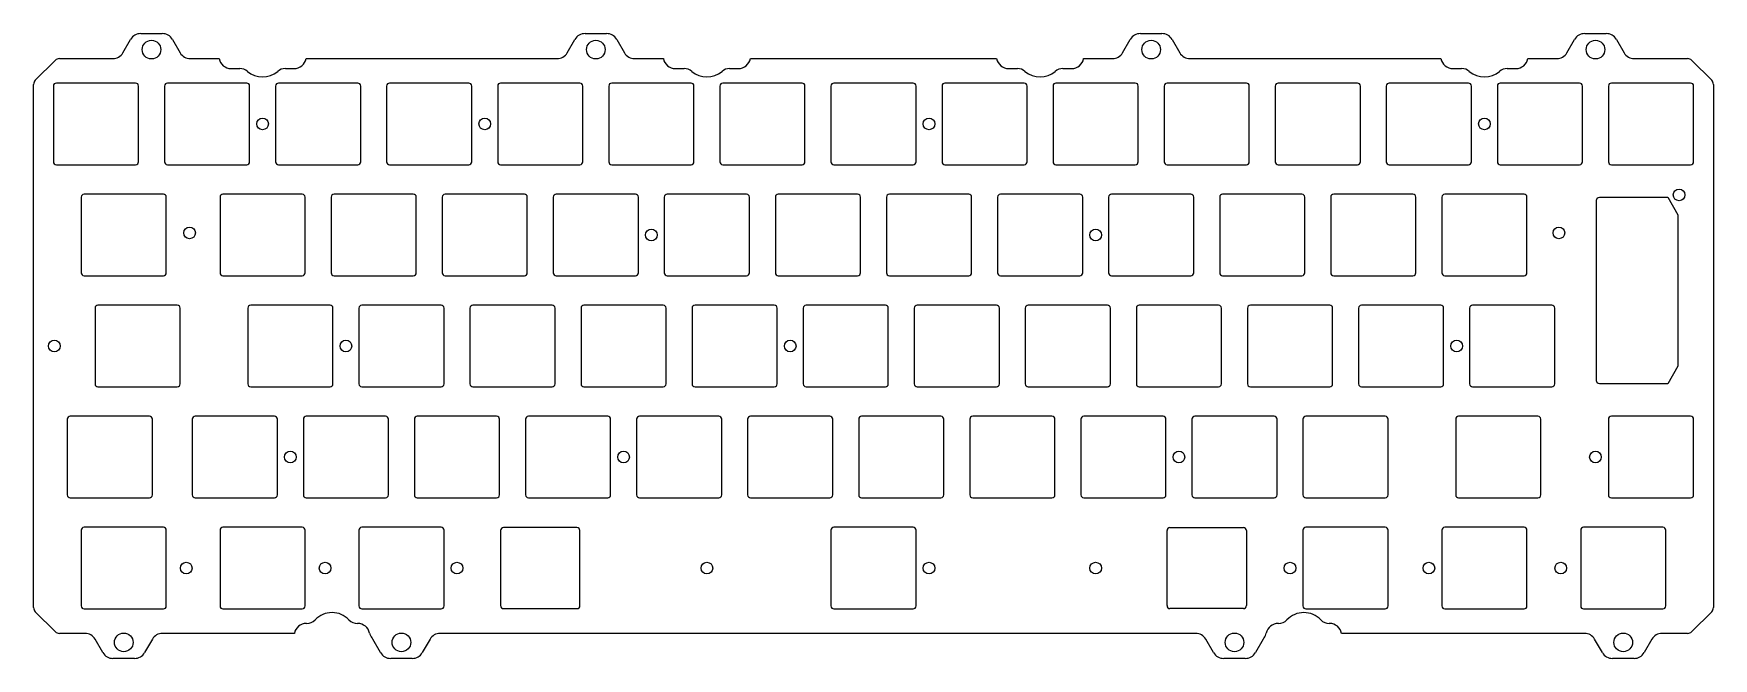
# Model space of a CAD drawing. Header units: millimetres. Extents: x -11 to 277, y -92 to 16.
import ezdxf

# ---------------------------------------------------------------- set-up
doc = ezdxf.new("R2010")
doc.units = ezdxf.units.MM
doc.layers.get('0').update_dxf_attribs({"linetype": 'CONTINUOUS'})
doc.layers.add('BLACK', color=7, linetype='CONTINUOUS')
doc.layers.add('Edge.Cuts', color=53, linetype='CONTINUOUS')

msp = doc.modelspace()

# ---------------------------------------------------------------- linework, layer by layer
for points in [[(240.35, 6.5), (240.35, -6.5, 0.4142123908), (240.85, -7), (254.45, -7, 0.4142135624), (254.95, -6.5), (254.95, 6.5, 0.4142135624), (254.45, 7), (240.85, 7, 0.4142123908)], [(259.4, 6.5), (259.4, -6.5, 0.4142123908), (259.9, -7), (273.5, -7, 0.4142135624), (274, -6.5), (274, 6.5, 0.4142135624), (273.5, 7), (259.9, 7, 0.4142123908)], [(257.34375, -44.075), (257.34375, -13.075, -0.4142135624), (257.84375, -12.575), (269.56175, -12.575), (271.29375, -15.575), (271.29375, -41.575), (269.56175, -44.575), (257.84375, -44.575, -0.4142123908)], [(235.59375, -31.6), (235.59375, -44.6, 0.4142123908), (236.09375, -45.1), (249.69375, -45.1, 0.4142135624), (250.19375, -44.6), (250.19375, -31.6, 0.4142135624), (249.69375, -31.1), (236.09375, -31.1, 0.4142123908)], [(-4.91875, -50.65), (-4.91875, -63.65, 0.4142123908), (-4.41875, -64.15), (9.18125, -64.15, 0.4142135624), (9.68125, -63.65), (9.68125, -50.65, 0.4142135624), (9.18125, -50.15), (-4.41875, -50.15, 0.4142123908)], [(16.5125, -50.65), (16.5125, -63.65, 0.4142123908), (17.0125, -64.15), (30.6125, -64.15, 0.4142135624), (31.1125, -63.65), (31.1125, -50.65, 0.4142135624), (30.6125, -50.15), (17.0125, -50.15, 0.4142123908)]]:
    msp.add_lwpolyline(points, format="xyb", close=True)
for centre in [(238.125, 0), (271.51875, -12.175), (233.3625, -38.1), (33.3375, -57.15)]:
    msp.add_circle(centre, 1)
at = {"layer": 'BLACK', "linetype": 'Continuous'}
for p, q in [((4.619745, 12.200004), (5.947648, 14.5)), ((7.6797, 15.5), (11.3703, 15.5)), ((13.102349, 14.499999), (14.43249, 12.196129)), ((80.819745, 12.200004), (82.147648, 14.5)), ((83.8797, 15.5), (87.5703, 15.5)), ((89.302349, 14.499999), (90.63249, 12.196129)), ((176.069739, 12.200008), (177.397641, 14.500004)), ((179.129699, 15.500013), (182.820299, 15.500014)), ((184.55567, 14.494258), (185.88342, 12.194528)), ((252.269747, 12.200045), (253.597632, 14.50001)), ((255.329699, 15.500035), (259.020299, 15.500036)), ((255.329699, 15.500019), (255.329699, 15.500035)), ((260.752346, 14.500036), (262.080274, 12.2)), ((-10.407109, 7.492891), (-6.992892, 10.907108)), ((-6.28579, 11.2), (2.887692, 11.2)), ((16.1623, 11.2), (21.113448, 11.2)), ((23.175, 9.5), (24.6704, 9.5)), ((32.4797, 9.499993), (32.4797, 9.5)), ((32.4797, 9.5), (33.975, 9.5)), ((36.036551, 11.2), (79.087692, 11.2)), ((92.3623, 11.2), (97.313448, 11.2)), ((99.375, 9.5), (100.8704, 9.5)), ((108.6797, 9.499993), (108.6797, 9.5)), ((108.6797, 9.5), (110.175, 9.5)), ((112.236551, 11.2), (154.463448, 11.2)), ((156.525, 9.5), (158.0204, 9.5)), ((165.8297, 9.499993), (165.8297, 9.5)), ((165.8297, 9.5), (167.325, 9.5)), ((169.386551, 11.2), (174.337683, 11.2)), ((187.6123, 11.2), (230.663448, 11.2)), ((232.725, 9.5), (234.2204, 9.5)), ((242.0297, 9.499993), (242.0297, 9.5)), ((242.0297, 9.5), (243.525, 9.5)), ((245.586551, 11.2), (250.543924, 11.2)), ((263.8123, 11.2), (272.9858, 11.2)), ((273.692893, 10.907107), (277.10705, 7.49295)), ((-10.7, -82.98579), (-10.7, 6.78579)), ((-7.3, 6.499999), (-7.3, -6.499999)), ((6.8, 7), (-6.799999, 7)), ((7.3, -6.5), (7.3, 6.5)), ((11.75, 6.5), (11.75, -6.5)), ((25.85, 7), (12.25, 7)), ((26.35, -6.5), (26.35, 6.5)), ((30.8, 6.5), (30.8, -6.5)), ((44.9, 7), (31.3, 7)), ((45.4, -6.5), (45.4, 6.5)), ((49.85, 6.5), (49.85, -6.5)), ((63.95, 7), (50.35, 7)), ((64.45, -6.5), (64.45, 6.5)), ((68.9, 6.5), (68.9, -6.5)), ((83, 7), (69.4, 7)), ((83.5, -6.5), (83.5, 6.5)), ((87.95, 6.5), (87.95, -6.5)), ((102.05, 7), (88.45, 7)), ((102.55, -6.5), (102.55, 6.5)), ((107, 6.5), (107, -6.5)), ((121.1, 7), (107.5, 7)), ((121.6, -6.5), (121.6, 6.5)), ((126.05, 6.5), (126.05, -6.5)), ((140.15, 7), (126.55, 7)), ((140.65, -6.5), (140.65, 6.5)), ((145.1, 6.5), (145.1, -6.5)), ((159.2, 7), (145.6, 7)), ((159.7, -6.5), (159.7, 6.5)), ((164.15, 6.5), (164.15, -6.5)), ((178.25, 7), (164.65, 7)), ((178.75, -6.5), (178.75, 6.5)), ((183.2, 6.5), (183.2, -6.5)), ((197.3, 7), (183.7, 7)), ((197.8, -6.5), (197.8, 6.5)), ((202.25, 6.5), (202.25, -6.5)), ((216.35, 7), (202.75, 7)), ((216.85, -6.5), (216.85, 6.5)), ((221.3, 6.5), (221.3, -6.5)), ((235.4, 7), (221.8, 7)), ((235.9, -6.5), (235.9, 6.5)), ((277.4, 6.785786), (277.4, -82.9858)), ((-6.799999, -7), (6.8, -7)), ((12.25, -7), (25.85, -7)), ((31.3, -7), (44.9, -7)), ((50.35, -7), (63.95, -7)), ((69.4, -7), (83, -7)), ((88.45, -7), (102.05, -7)), ((107.5, -7), (121.1, -7)), ((126.55, -7), (140.15, -7)), ((145.6, -7), (159.2, -7)), ((164.65, -7), (178.25, -7)), ((183.7, -7), (197.3, -7)), ((202.75, -7), (216.35, -7)), ((221.8, -7), (235.4, -7)), ((-2.5375, -12.550001), (-2.5375, -25.549999)), ((11.5625, -12.05), (-2.037499, -12.05)), ((12.0625, -25.55), (12.0625, -12.55)), ((12.0625, -25.55), (12.0625, -12.55)), ((21.275, -12.55), (21.275, -25.55)), ((35.375, -12.05), (21.775, -12.05)), ((35.875, -25.55), (35.875, -12.55)), ((40.325, -12.55), (40.325, -25.55)), ((54.425, -12.05), (40.825, -12.05)), ((54.925, -25.55), (54.925, -12.55)), ((59.375, -12.55), (59.375, -25.55)), ((73.475, -12.05), (59.875, -12.05)), ((73.975, -25.55), (73.975, -12.55)), ((78.425, -12.55), (78.425, -25.55)), ((92.525, -12.05), (78.925, -12.05)), ((93.025, -25.55), (93.025, -12.55)), ((97.475, -12.55), (97.475, -25.55)), ((111.575, -12.05), (97.975, -12.05)), ((112.075, -25.55), (112.075, -12.55)), ((116.525, -12.55), (116.525, -25.55)), ((130.625, -12.05), (117.025, -12.05)), ((131.125, -25.55), (131.125, -12.55)), ((135.575, -12.55), (135.575, -25.55)), ((149.675, -12.05), (136.075, -12.05)), ((150.175, -25.55), (150.175, -12.55)), ((154.625, -12.55), (154.625, -25.55)), ((168.725, -12.05), (155.125, -12.05)), ((169.225, -25.55), (169.225, -12.55)), ((173.675, -12.55), (173.675, -25.55)), ((187.775, -12.05), (174.175, -12.05)), ((188.275, -25.55), (188.275, -12.55)), ((192.725, -12.55), (192.725, -25.55)), ((206.825, -12.05), (193.225, -12.05)), ((207.325, -25.55), (207.325, -12.55)), ((211.775, -12.55), (211.775, -25.55)), ((225.875, -12.05), (212.275, -12.05)), ((226.375, -25.55), (226.375, -12.55)), ((230.825, -12.55), (230.825, -25.55)), ((244.925, -12.05), (231.325, -12.05)), ((245.425, -25.55), (245.425, -12.55)), ((-2.037499, -26.05), (11.5625, -26.05)), ((21.775, -26.05), (35.375, -26.05)), ((40.825, -26.05), (54.425, -26.05)), ((59.875, -26.05), (73.475, -26.05)), ((78.925, -26.05), (92.525, -26.05)), ((97.975, -26.05), (111.575, -26.05)), ((117.025, -26.05), (130.625, -26.05)), ((136.075, -26.05), (149.675, -26.05)), ((155.125, -26.05), (168.725, -26.05)), ((174.175, -26.05), (187.775, -26.05)), ((193.225, -26.05), (206.825, -26.05)), ((212.275, -26.05), (225.875, -26.05)), ((231.325, -26.05), (244.925, -26.05)), ((-0.15625, -31.6), (-0.15625, -44.6)), ((13.94375, -31.1), (0.343751, -31.1)), ((14.44375, -44.6), (14.44375, -31.6)), ((26.0375, -31.6), (26.0375, -44.6)), ((40.1375, -31.1), (26.5375, -31.1)), ((40.6375, -44.6), (40.6375, -31.6)), ((45.0875, -31.6), (45.0875, -44.6)), ((59.1875, -31.1), (45.5875, -31.1)), ((59.6875, -44.6), (59.6875, -31.6)), ((64.1375, -31.6), (64.1375, -44.6)), ((78.2375, -31.1), (64.6375, -31.1)), ((78.7375, -44.6), (78.7375, -31.6)), ((83.1875, -31.6), (83.1875, -44.6)), ((97.2875, -31.1), (83.6875, -31.1)), ((97.7875, -44.6), (97.7875, -31.6)), ((102.2375, -31.6), (102.2375, -44.6)), ((116.3375, -31.1), (102.7375, -31.1)), ((116.8375, -44.6), (116.8375, -31.6)), ((121.2875, -31.6), (121.2875, -44.6)), ((135.3875, -31.1), (121.7875, -31.1)), ((135.8875, -44.6), (135.8875, -31.6)), ((140.3375, -31.6), (140.3375, -44.6)), ((154.4375, -31.1), (140.8375, -31.1)), ((154.9375, -44.6), (154.9375, -31.6)), ((159.3875, -31.6), (159.3875, -44.6)), ((173.4875, -31.1), (159.8875, -31.1)), ((173.9875, -44.6), (173.9875, -31.6)), ((178.4375, -31.6), (178.4375, -44.6)), ((192.5375, -31.1), (178.9375, -31.1)), ((193.0375, -44.6), (193.0375, -31.6)), ((197.4875, -31.6), (197.4875, -44.6)), ((211.5875, -31.1), (197.9875, -31.1)), ((212.0875, -44.6), (212.0875, -31.6)), ((216.5375, -31.6), (216.5375, -44.6)), ((230.6375, -31.1), (217.0375, -31.1)), ((231.1375, -44.6), (231.1375, -31.6)), ((0.343751, -45.1), (13.94375, -45.1)), ((26.5375, -45.1), (40.1375, -45.1)), ((45.5875, -45.1), (59.1875, -45.1)), ((64.6375, -45.1), (78.2375, -45.1)), ((83.6875, -45.1), (97.2875, -45.1)), ((102.7375, -45.1), (116.3375, -45.1)), ((121.7875, -45.1), (135.3875, -45.1)), ((140.8375, -45.1), (154.4375, -45.1)), ((159.8875, -45.1), (173.4875, -45.1)), ((178.9375, -45.1), (192.5375, -45.1)), ((197.9875, -45.1), (211.5875, -45.1)), ((217.0375, -45.1), (230.6375, -45.1)), ((35.5625, -50.65), (35.5625, -63.65)), ((49.6625, -50.15), (36.0625, -50.15)), ((50.1625, -63.65), (50.1625, -50.65)), ((54.6125, -50.65), (54.6125, -63.65)), ((68.7125, -50.15), (55.1125, -50.15)), ((69.2125, -63.65), (69.2125, -50.65)), ((73.6625, -50.65), (73.6625, -63.65)), ((87.7625, -50.15), (74.1625, -50.15)), ((88.2625, -63.65), (88.2625, -50.65)), ((92.7125, -50.65), (92.7125, -63.65)), ((106.8125, -50.15), (93.2125, -50.15)), ((107.3125, -63.65), (107.3125, -50.65)), ((111.7625, -50.65), (111.7625, -63.65)), ((125.8625, -50.15), (112.2625, -50.15)), ((126.3625, -63.65), (126.3625, -50.65)), ((130.8125, -50.65), (130.8125, -63.65)), ((144.9125, -50.15), (131.3125, -50.15)), ((145.4125, -63.65), (145.4125, -50.65)), ((149.8625, -50.65), (149.8625, -63.65)), ((163.9625, -50.15), (150.3625, -50.15)), ((164.4625, -63.65), (164.4625, -50.65)), ((168.9125, -50.65), (168.9125, -63.65)), ((183.0125, -50.15), (169.4125, -50.15)), ((183.5125, -63.65), (183.5125, -50.65)), ((187.9625, -50.65), (187.9625, -63.65)), ((202.0625, -50.15), (188.4625, -50.15)), ((202.5625, -63.65), (202.5625, -50.65)), ((207.0125, -50.65), (207.0125, -63.65)), ((221.1125, -50.15), (207.5125, -50.15)), ((221.6125, -63.65), (221.6125, -50.65)), ((233.20625, -50.652003), (233.20625, -63.652051)), ((247.306162, -50.152051), (233.70625, -50.152051)), ((247.80625, -63.651903), (247.80625, -50.644041)), ((259.397462, -50.652003), (259.397462, -63.652003)), ((273.497462, -50.152003), (259.897462, -50.152003)), ((273.997462, -63.652003), (273.997462, -50.652003)), ((36.0625, -64.15), (49.6625, -64.15)), ((55.1125, -64.15), (68.7125, -64.15)), ((74.1625, -64.15), (87.7625, -64.15)), ((93.2125, -64.15), (106.8125, -64.15)), ((112.2625, -64.15), (125.8625, -64.15)), ((131.3125, -64.15), (144.9125, -64.15)), ((150.3625, -64.15), (163.9625, -64.15)), ((169.4125, -64.15), (183.0125, -64.15)), ((188.4625, -64.15), (202.0625, -64.15)), ((207.5125, -64.15), (221.1125, -64.15)), ((233.706262, -64.152051), (247.312407, -64.152051)), ((259.897462, -64.152003), (273.497462, -64.152003)), ((-6.992891, -87.107109), (-10.407108, -83.692892)), ((36.130184, -85.7), (36.0812, -85.7)), ((44.8813, -85.7), (44.8323, -85.7)), ((202.81772, -85.7), (202.761132, -85.7)), ((211.5688, -85.7), (211.5199, -85.7)), ((277.107107, -83.692893), (273.69295, -87.10705)), ((-1.874807, -87.4), (-6.28579, -87.4)), ((1.18515, -90.7), (-0.142756, -88.4)), ((9.667754, -88.400003), (8.33985, -90.7)), ((34.019698, -87.4), (11.399807, -87.4)), ((48.81015, -90.7), (47.482246, -88.400003)), ((57.292754, -88.400003), (55.96485, -90.7)), ((188.6251, -87.4), (59.024807, -87.4)), ((191.682178, -90.694789), (190.352316, -88.391402)), ((200.167749, -88.400028), (198.839841, -90.700035)), ((255.3002, -87.4), (213.630352, -87.4)), ((258.360184, -90.699981), (257.028199, -88.392917)), ((266.842755, -88.400004), (265.514835, -90.700032)), ((272.985786, -87.4), (268.574809, -87.4)), ((1.185149, -90.7), (1.18515, -90.7)), ((6.6078, -91.7), (2.9172, -91.7)), ((48.810149, -90.7), (48.81015, -90.7)), ((54.2328, -91.7), (50.5422, -91.7)), ((197.107901, -91.699976), (193.417201, -91.699977)), ((263.782901, -91.699963), (260.092201, -91.699964))]:
    msp.add_line(p, q, dxfattribs=at)
at = {"layer": 'BLACK'}
for centre, radius in [((9.524999, 12.75), 1.6), ((85.724999, 12.75), 1.6), ((180.974996, 12.750014), 1.6), ((257.174996, 12.750035), 1.6), ((28.575, 0), 1), ((66.675, 0), 1), ((142.875, 0), 1), ((16.04875, -18.7), 1), ((95.25, -19.05), 1), ((171.45, -19.05), 1), ((250.9012, -18.7), 1), ((-7.14375, -38.1), 1), ((42.8625, -38.1), 1), ((119.0625, -38.1), 1), ((90.4875, -57.15), 1), ((185.7375, -57.15), 1), ((257.175, -57.15), 1), ((4.7625, -88.95), 1.6), ((52.3875, -88.95), 1.6), ((195.262524, -88.949977), 1.6), ((261.937524, -88.949963), 1.6)]:
    msp.add_circle(centre, radius, dxfattribs=at)
for centre, radius, start, end in [((7.6797, 13.5), 2.000001, 90, 150.00001708), ((11.3703, 13.5), 2, 30.00000108, 90), ((83.8797, 13.5), 2.000001, 90, 150.00001708), ((87.5703, 13.5), 2, 30.00000108, 90), ((179.1297, 13.5), 2.000009, 90.00002865, 150.00001811), ((182.8203, 13.5), 2.000014, 29.80999923, 90.00002865), ((255.3297, 13.5), 2.00002, 90.00002865, 149.99999817), ((259.0203, 13.5001), 1.999936, 29.99848101, 90.00002865), ((2.8877, 13.2), 1.999993, 269.99977082, 330.00001605), ((16.1623, 13.2), 2, 210.12813605, 270), ((79.0877, 13.2), 1.999993, 269.99977082, 330.00001605), ((92.3623, 13.2), 2, 210.12813605, 270), ((174.3377, 13.2), 1.999986, 269.99951299, 330.00002935), ((187.6123, 13.2), 2, 210.181178, 270), ((250.5376, 13.2001), 2.000111, 270.18115959, 330.00001332), ((263.8123, 13.1999), 1.9999, 209.99787429, 270), ((-6.285789, 10.200006), 0.999994, 90.0000573, 135.00004051), ((23.175, 11.6), 2.1, 190.98057965, 270), ((24.6704, 7.5002), 1.9998, 49.39717332, 90), ((28.575, 12.055634), 3.999999, 229.40009898, 310.59990102), ((32.4797, 7.4999), 2.000117, 90, 130.59940862), ((33.975, 11.6), 2.099998, 270, 349.01941515), ((99.375, 11.6), 2.1, 190.98057965, 270), ((100.8704, 7.5002), 1.9998, 49.39717332, 90), ((104.775, 12.055634), 3.999999, 229.40009898, 310.59990102), ((108.6797, 7.4999), 2.000117, 90, 130.59940862), ((110.175, 11.6), 2.099998, 270, 349.01941515), ((156.525, 11.6), 2.1, 190.98057965, 270), ((158.0204, 7.5002), 1.9998, 49.39717332, 90), ((161.925, 12.055634), 3.999999, 229.40009898, 310.59990102), ((165.8297, 7.4999), 2.000117, 90, 130.59940862), ((167.325, 11.6), 2.099998, 270, 349.01941515), ((232.725, 11.6), 2.1, 190.98057965, 270), ((234.2204, 7.5002), 1.9998, 49.39717332, 90), ((238.125, 12.055634), 3.999999, 229.40009898, 310.59990102), ((242.0297, 7.4999), 2.000117, 90, 130.59940862), ((243.525, 11.6), 2.099998, 270, 349.01941515), ((272.9858, 10.2001), 0.9999, 44.9965155, 90), ((-9.700006, 6.785789), 0.999994, 135.00004051, 179.9999427), ((-6.799999, 6.499999), 0.500001, 90, 180), ((6.8, 6.5), 0.5, 0, 90), ((12.25, 6.5), 0.5, 90, 180), ((25.85, 6.5), 0.5, 0, 90), ((31.3, 6.5), 0.5, 90, 180), ((44.9, 6.5), 0.5, 0, 90), ((50.35, 6.5), 0.5, 90, 180), ((63.95, 6.5), 0.5, 0, 90), ((69.4, 6.5), 0.5, 90, 180), ((83, 6.5), 0.5, 0, 90), ((88.45, 6.5), 0.5, 90, 180), ((102.05, 6.5), 0.5, 0, 90), ((107.5, 6.5), 0.5, 90, 180), ((121.1, 6.5), 0.5, 0, 90), ((126.55, 6.5), 0.5, 90, 180), ((140.15, 6.5), 0.5, 0, 90), ((145.6, 6.5), 0.5, 90, 180), ((159.2, 6.5), 0.5, 0, 90), ((164.65, 6.5), 0.5, 90, 180), ((178.25, 6.5), 0.5, 0, 90), ((183.7, 6.5), 0.5, 90, 180), ((197.3, 6.5), 0.5, 0, 90), ((202.75, 6.5), 0.5, 90, 180), ((216.35, 6.5), 0.5, 0, 90), ((221.8, 6.5), 0.5, 90, 180), ((235.4, 6.5), 0.5, 0, 90), ((276.3999, 6.7858), 1.000061, 359.99919794, 45), ((-6.799999, -6.499999), 0.500001, 180, 270), ((6.8, -6.5), 0.5, 270, 0), ((12.25, -6.5), 0.5, 180, 270), ((25.85, -6.5), 0.5, 270, 0), ((31.3, -6.5), 0.5, 180, 270), ((44.9, -6.5), 0.5, 270, 0), ((50.35, -6.5), 0.5, 180, 270), ((63.95, -6.5), 0.5, 270, 0), ((69.4, -6.5), 0.5, 180, 270), ((83, -6.5), 0.5, 270, 0), ((88.45, -6.5), 0.5, 180, 270), ((102.05, -6.5), 0.5, 270, 0), ((107.5, -6.5), 0.5, 180, 270), ((121.1, -6.5), 0.5, 270, 0), ((126.55, -6.5), 0.5, 180, 270), ((140.15, -6.5), 0.5, 270, 0), ((145.6, -6.5), 0.5, 180, 270), ((159.2, -6.5), 0.5, 270, 0), ((164.65, -6.5), 0.5, 180, 270), ((178.25, -6.5), 0.5, 270, 0), ((183.7, -6.5), 0.5, 180, 270), ((197.3, -6.5), 0.5, 270, 0), ((202.75, -6.5), 0.5, 180, 270), ((216.35, -6.5), 0.5, 270, 0), ((221.8, -6.5), 0.5, 180, 270), ((235.4, -6.5), 0.5, 270, 0), ((-2.037499, -12.550001), 0.500001, 90, 180), ((11.5625, -12.55), 0.5, 0, 90), ((21.775, -12.55), 0.5, 90, 180), ((35.375, -12.55), 0.5, 0, 90), ((40.825, -12.55), 0.5, 90, 180), ((54.425, -12.55), 0.5, 0, 90), ((59.875, -12.55), 0.5, 90, 180), ((73.475, -12.55), 0.5, 0, 90), ((78.925, -12.55), 0.5, 90, 180), ((92.525, -12.55), 0.5, 0, 90), ((97.975, -12.55), 0.5, 90, 180), ((111.575, -12.55), 0.5, 0, 90), ((117.025, -12.55), 0.5, 90, 180), ((130.625, -12.55), 0.5, 0, 90), ((136.075, -12.55), 0.5, 90, 180), ((149.675, -12.55), 0.5, 0, 90), ((155.125, -12.55), 0.5, 90, 180), ((168.725, -12.55), 0.5, 0, 90), ((174.175, -12.55), 0.5, 90, 180), ((187.775, -12.55), 0.5, 0, 90), ((193.225, -12.55), 0.5, 90, 180), ((206.825, -12.55), 0.5, 0, 90), ((212.275, -12.55), 0.5, 90, 180), ((225.875, -12.55), 0.5, 0, 90), ((231.325, -12.55), 0.5, 90, 180), ((244.925, -12.55), 0.5, 0, 90), ((-2.037499, -25.549999), 0.500001, 180, 270), ((11.5625, -25.55), 0.5, 270, 0), ((21.775, -25.55), 0.5, 180, 270), ((35.375, -25.55), 0.5, 270, 0), ((40.825, -25.55), 0.5, 180, 270), ((54.425, -25.55), 0.5, 270, 0), ((59.875, -25.55), 0.5, 180, 270), ((73.475, -25.55), 0.5, 270, 0), ((78.925, -25.55), 0.5, 180, 270), ((92.525, -25.55), 0.5, 270, 0), ((97.975, -25.55), 0.5, 180, 270), ((111.575, -25.55), 0.5, 270, 0), ((117.025, -25.55), 0.5, 180, 270), ((130.625, -25.55), 0.5, 270, 0), ((136.075, -25.55), 0.5, 180, 270), ((149.675, -25.55), 0.5, 270, 0), ((155.125, -25.55), 0.5, 180, 270), ((168.725, -25.55), 0.5, 270, 0), ((174.175, -25.55), 0.5, 180, 270), ((187.775, -25.55), 0.5, 270, 0), ((193.225, -25.55), 0.5, 180, 270), ((206.825, -25.55), 0.5, 270, 0), ((212.275, -25.55), 0.5, 180, 270), ((225.875, -25.55), 0.5, 270, 0), ((231.325, -25.55), 0.5, 180, 270), ((244.925, -25.55), 0.5, 270, 0), ((0.343751, -31.600001), 0.500001, 90, 179.99988541), ((13.94375, -31.6), 0.5, 0, 90), ((26.5375, -31.6), 0.5, 90, 180), ((40.1375, -31.6), 0.5, 0, 90), ((45.5875, -31.6), 0.5, 90, 180), ((59.1875, -31.6), 0.5, 0, 90), ((64.6375, -31.6), 0.5, 90, 180), ((78.2375, -31.6), 0.5, 0, 90), ((83.6875, -31.6), 0.5, 90, 180), ((97.2875, -31.6), 0.5, 0, 90), ((102.7375, -31.6), 0.5, 90, 180), ((116.3375, -31.6), 0.5, 0, 90), ((121.7875, -31.6), 0.5, 90, 180), ((135.3875, -31.6), 0.5, 0, 90), ((140.8375, -31.6), 0.5, 90, 180), ((154.4375, -31.6), 0.5, 0, 90), ((159.8875, -31.6), 0.5, 90, 180), ((173.4875, -31.6), 0.5, 0, 90), ((178.9375, -31.6), 0.5, 90, 180), ((192.5375, -31.6), 0.5, 0, 90), ((197.9875, -31.6), 0.5, 90, 180), ((211.5875, -31.6), 0.5, 0, 90), ((217.0375, -31.6), 0.5, 90, 180), ((230.6375, -31.6), 0.5, 0, 90), ((0.343751, -44.599999), 0.500001, 180.00011459, 270), ((13.94375, -44.6), 0.5, 270, 0), ((26.5375, -44.6), 0.5, 180, 270), ((40.1375, -44.6), 0.5, 270, 0), ((45.5875, -44.6), 0.5, 180, 270), ((59.1875, -44.6), 0.5, 270, 0), ((64.6375, -44.6), 0.5, 180, 270), ((78.2375, -44.6), 0.5, 270, 0), ((83.6875, -44.6), 0.5, 180, 270), ((97.2875, -44.6), 0.5, 270, 0), ((102.7375, -44.6), 0.5, 180, 270), ((116.3375, -44.6), 0.5, 270, 0), ((121.7875, -44.6), 0.5, 180, 270), ((135.3875, -44.6), 0.5, 270, 0), ((140.8375, -44.6), 0.5, 180, 270), ((154.4375, -44.6), 0.5, 270, 0), ((159.8875, -44.6), 0.5, 180, 270), ((173.4875, -44.6), 0.5, 270, 0), ((178.9375, -44.6), 0.5, 180, 270), ((192.5375, -44.6), 0.5, 270, 0), ((197.9875, -44.6), 0.5, 180, 270), ((211.5875, -44.6), 0.5, 270, 0), ((217.0375, -44.6), 0.5, 180, 270), ((230.6375, -44.6), 0.5, 270, 0), ((36.0625, -50.65), 0.5, 90, 180), ((49.6625, -50.65), 0.5, 0, 90), ((55.1125, -50.65), 0.5, 90, 180), ((68.7125, -50.65), 0.5, 0, 90), ((74.1625, -50.65), 0.5, 90, 180), ((87.7625, -50.65), 0.5, 0, 90), ((93.2125, -50.65), 0.5, 90, 180), ((106.8125, -50.65), 0.5, 0, 90), ((112.2625, -50.65), 0.5, 90, 180), ((125.8625, -50.65), 0.5, 0, 90), ((131.3125, -50.65), 0.5, 90, 180), ((144.9125, -50.65), 0.5, 0, 90), ((150.3625, -50.65), 0.5, 90, 180), ((163.9625, -50.65), 0.5, 0, 90), ((169.4125, -50.65), 0.5, 90, 180), ((183.0125, -50.65), 0.5, 0, 90), ((188.4625, -50.65), 0.5, 90, 180), ((202.0625, -50.65), 0.5, 0, 90), ((207.5125, -50.65), 0.5, 90, 180), ((221.1125, -50.65), 0.5, 0, 90), ((233.706162, -50.652003), 0.499912, 89.98991497, 180), ((247.306162, -50.652203), 0.500152, 0.9350487, 90), ((259.897462, -50.652003), 0.5, 90, 180), ((273.497462, -50.652003), 0.5, 0, 90), ((36.0625, -63.65), 0.5, 180, 270), ((49.6625, -63.65), 0.5, 270, 0), ((55.1125, -63.65), 0.5, 180, 270), ((68.7125, -63.65), 0.5, 270, 0), ((74.1625, -63.65), 0.5, 180, 270), ((87.7625, -63.65), 0.5, 270, 0), ((93.2125, -63.65), 0.5, 180, 270), ((106.8125, -63.65), 0.5, 270, 0), ((112.2625, -63.65), 0.5, 180, 270), ((125.8625, -63.65), 0.5, 270, 0), ((131.3125, -63.65), 0.5, 180, 270), ((144.9125, -63.65), 0.5, 270, 0), ((150.3625, -63.65), 0.5, 180, 270), ((163.9625, -63.65), 0.5, 270, 0), ((169.4125, -63.65), 0.5, 180, 270), ((183.0125, -63.65), 0.5, 270, 0), ((188.4625, -63.65), 0.5, 180, 270), ((202.0625, -63.65), 0.5, 270, 0), ((207.5125, -63.65), 0.5, 180, 270), ((221.1125, -63.65), 0.5, 270, 0), ((233.706262, -63.652103), 0.499948, 179.99404138, 270), ((247.306062, -63.651903), 0.500188, 270.7268293, 0), ((259.897462, -63.652003), 0.5, 180, 270), ((273.497462, -63.652003), 0.5, 270, 0), ((-9.700006, -82.985789), 0.999994, 180.0000573, 225.00004051), ((276.4001, -82.9858), 0.9999, 314.9965155, 0), ((36.0812, -87.79994), 2.099939, 90, 169.02076759), ((36.1302, -83.7), 1.999988, 269.99954163, 316.48329909), ((40.48125, -87.831371), 4, 43.51636504, 136.48363496), ((44.8323, -83.7001), 1.9999, 223.51462336, 270), ((44.8813, -87.7999), 2.0999, 12.46442525, 90), ((202.7688, -87.8), 2.100014, 90.20921052, 167.53261876), ((202.8177, -83.7), 2.000015, 270.00057296, 316.48400922), ((207.168786, -87.831371), 4, 43.51636504, 136.48363496), ((211.5199, -83.6998), 2.0002, 223.51959314, 270), ((211.5688, -87.8), 2.1, 10.98057965, 90), ((-6.285789, -86.400006), 0.999994, 225.00004051, 269.9999427), ((-1.874807, -89.4), 2, 29.99999724, 90), ((11.3998, -89.4), 1.999994, 89.99979946, 150.00000557), ((48.8846, -86.9149), 2.000028, 192.46714412, 218.40895109), ((45.7502, -89.4), 1.999995, 29.99999443, 38.40912586), ((59.0248, -89.4), 1.999994, 89.99979946, 150.00000557), ((188.6251, -89.4002), 2.0002, 30.28749726, 90), ((201.9001, -89.4002), 2.000346, 141.59070929, 150.00003265), ((198.7655, -86.9149), 1.999963, 321.59028374, 347.53316234), ((255.3002, -89.4002), 2.0002, 30.23871044, 90), ((268.5748, -89.4), 1.999993, 89.99974217, 150.00001605), ((272.9858, -86.3999), 1.000061, 269.99919794, 315), ((2.9172, -89.7), 2, 209.99999724, 270), ((6.6078, -89.7), 1.999999, 270, 329.99998843), ((50.5422, -89.7), 2, 209.99999724, 270), ((54.2328, -89.7), 1.999999, 270, 329.99998843), ((193.4172, -89.7), 1.999977, 209.82815467, 270.00002865), ((197.1079, -89.7001), 1.999872, 270.00002865, 330.00003976), ((260.0922, -89.7), 1.999964, 210.0000272, 270.00002865), ((263.7829, -89.7001), 1.999866, 270.00002865, 330.00002825)]:
    msp.add_arc(centre, radius, start, end, dxfattribs=at)
at = {"layer": 'Edge.Cuts', "linetype": 'CONTINUOUS'}
for p, q in [((-2.5375, -69.700001), (-2.5375, -82.699999)), ((11.5625, -69.2), (-2.037499, -69.2)), ((12.0625, -82.7), (12.0625, -69.7)), ((21.275, -69.7), (21.275, -82.7)), ((35.375, -69.2), (21.775, -69.2)), ((35.875, -82.7), (35.875, -69.7)), ((45.0875, -69.7), (45.0875, -82.7)), ((59.1875, -69.2), (45.5875, -69.2)), ((59.6875, -82.7), (59.6875, -69.7)), ((69.3934, -69.75), (69.3934, -82.65)), ((82.4934, -69.25), (69.8934, -69.25)), ((82.9934, -82.65), (82.9934, -69.75)), ((126.05, -69.7), (126.05, -82.7)), ((140.15, -69.2), (126.55, -69.2)), ((140.65, -82.7), (140.65, -69.7)), ((183.7, -82.65), (183.7, -69.75)), ((184.2, -69.25), (196.8, -69.25)), ((197.3, -69.75), (197.3, -82.65)), ((207.0125, -69.7), (207.0125, -82.7)), ((221.1125, -69.2), (207.5125, -69.2)), ((221.6125, -82.7), (221.6125, -69.7)), ((230.825, -69.7), (230.825, -82.7)), ((244.925, -69.2), (231.325, -69.2)), ((245.425, -82.7), (245.425, -69.7)), ((254.6375, -69.7), (254.6375, -82.7)), ((268.7375, -69.2), (255.1375, -69.2)), ((269.2375, -82.7), (269.2375, -69.7)), ((-2.037499, -83.2), (11.5625, -83.2)), ((21.775, -83.2), (35.375, -83.2)), ((45.5875, -83.2), (59.1875, -83.2)), ((69.8934, -83.15), (82.4934, -83.15)), ((126.55, -83.2), (140.15, -83.2)), ((196.8, -83.15), (184.2, -83.15)), ((207.5125, -83.2), (221.1125, -83.2)), ((231.325, -83.2), (244.925, -83.2)), ((255.1375, -83.2), (268.7375, -83.2))]:
    msp.add_line(p, q, dxfattribs=at)
at = {"layer": 'Edge.Cuts'}
for centre in [(15.478125, -76.2), (39.290625, -76.2), (61.9125, -76.2), (104.775, -76.2), (142.875, -76.2), (171.45, -76.2), (204.7875, -76.2), (228.6, -76.2), (251.221875, -76.2)]:
    msp.add_circle(centre, 1, dxfattribs=at)
for centre, radius, start, end in [((-2.037478, -69.700041), 0.500022, 90.00240623, 179.99541654), ((11.562522, -69.700041), 0.500041, 0.00469846, 90.00252081), ((21.775022, -69.700041), 0.500022, 90.00252081, 179.99530195), ((35.375022, -69.700041), 0.500041, 0.00469846, 90.00252081), ((45.587522, -69.700041), 0.500022, 90.00252081, 179.99530195), ((59.187522, -69.700041), 0.500041, 0.00469846, 90.00252081), ((69.893422, -69.750041), 0.500022, 90.00252081, 179.99530195), ((82.493422, -69.750041), 0.500041, 0.00469846, 90.00252081), ((126.550022, -69.700041), 0.500022, 90.00252081, 179.99530195), ((140.150022, -69.700041), 0.500041, 0.00469846, 90.00252081), ((184.200022, -69.750041), 0.500022, 90.00252081, 179.99530195), ((196.800022, -69.750041), 0.500041, 0.00469846, 90.00252081), ((207.512522, -69.700041), 0.500022, 90.00252081, 179.99530195), ((221.112522, -69.700041), 0.500041, 0.00469846, 90.00252081), ((231.325022, -69.700041), 0.500022, 90.00252081, 179.99530195), ((244.925022, -69.700041), 0.500041, 0.00469846, 90.00252081), ((255.137522, -69.700041), 0.500022, 90.00252081, 179.99530195), ((268.737522, -69.700041), 0.500041, 0.00469846, 90.00252081), ((-2.037478, -82.700041), 0.499959, -180.00481263, -90.00240662), ((11.562522, -82.700041), 0.499978, -90.00252122, 0.00469846), ((21.775022, -82.700041), 0.499959, -180.00469805, -90.00252122), ((35.375022, -82.700041), 0.499978, -90.00252122, 0.00469846), ((45.587522, -82.700041), 0.499959, -180.00469805, -90.00252122), ((59.187522, -82.700041), 0.499978, -90.00252122, 0.00469846), ((69.893422, -82.650041), 0.499959, -180.00469805, -90.00252122), ((82.493422, -82.650041), 0.499978, -90.00252122, 0.00469846), ((126.550022, -82.700041), 0.499959, -180.00469805, -90.00252122), ((140.150022, -82.700041), 0.499978, -90.00252122, 0.00469846), ((184.200022, -82.650041), 0.499959, -180.00469805, -90.00252122), ((196.800022, -82.650041), 0.499978, -90.00252122, 0.00469846), ((207.512522, -82.700041), 0.499959, -180.00469805, -90.00252122), ((221.112522, -82.700041), 0.499978, -90.00252122, 0.00469846), ((231.325022, -82.700041), 0.499959, -180.00469805, -90.00252122), ((244.925022, -82.700041), 0.499978, -90.00252122, 0.00469846), ((255.137522, -82.700041), 0.499959, -180.00469805, -90.00252122), ((268.737522, -82.700041), 0.499978, -90.00252122, 0.00469846)]:
    msp.add_arc(centre, radius, start, end, dxfattribs=at)

doc.saveas('drawing.dxf')
